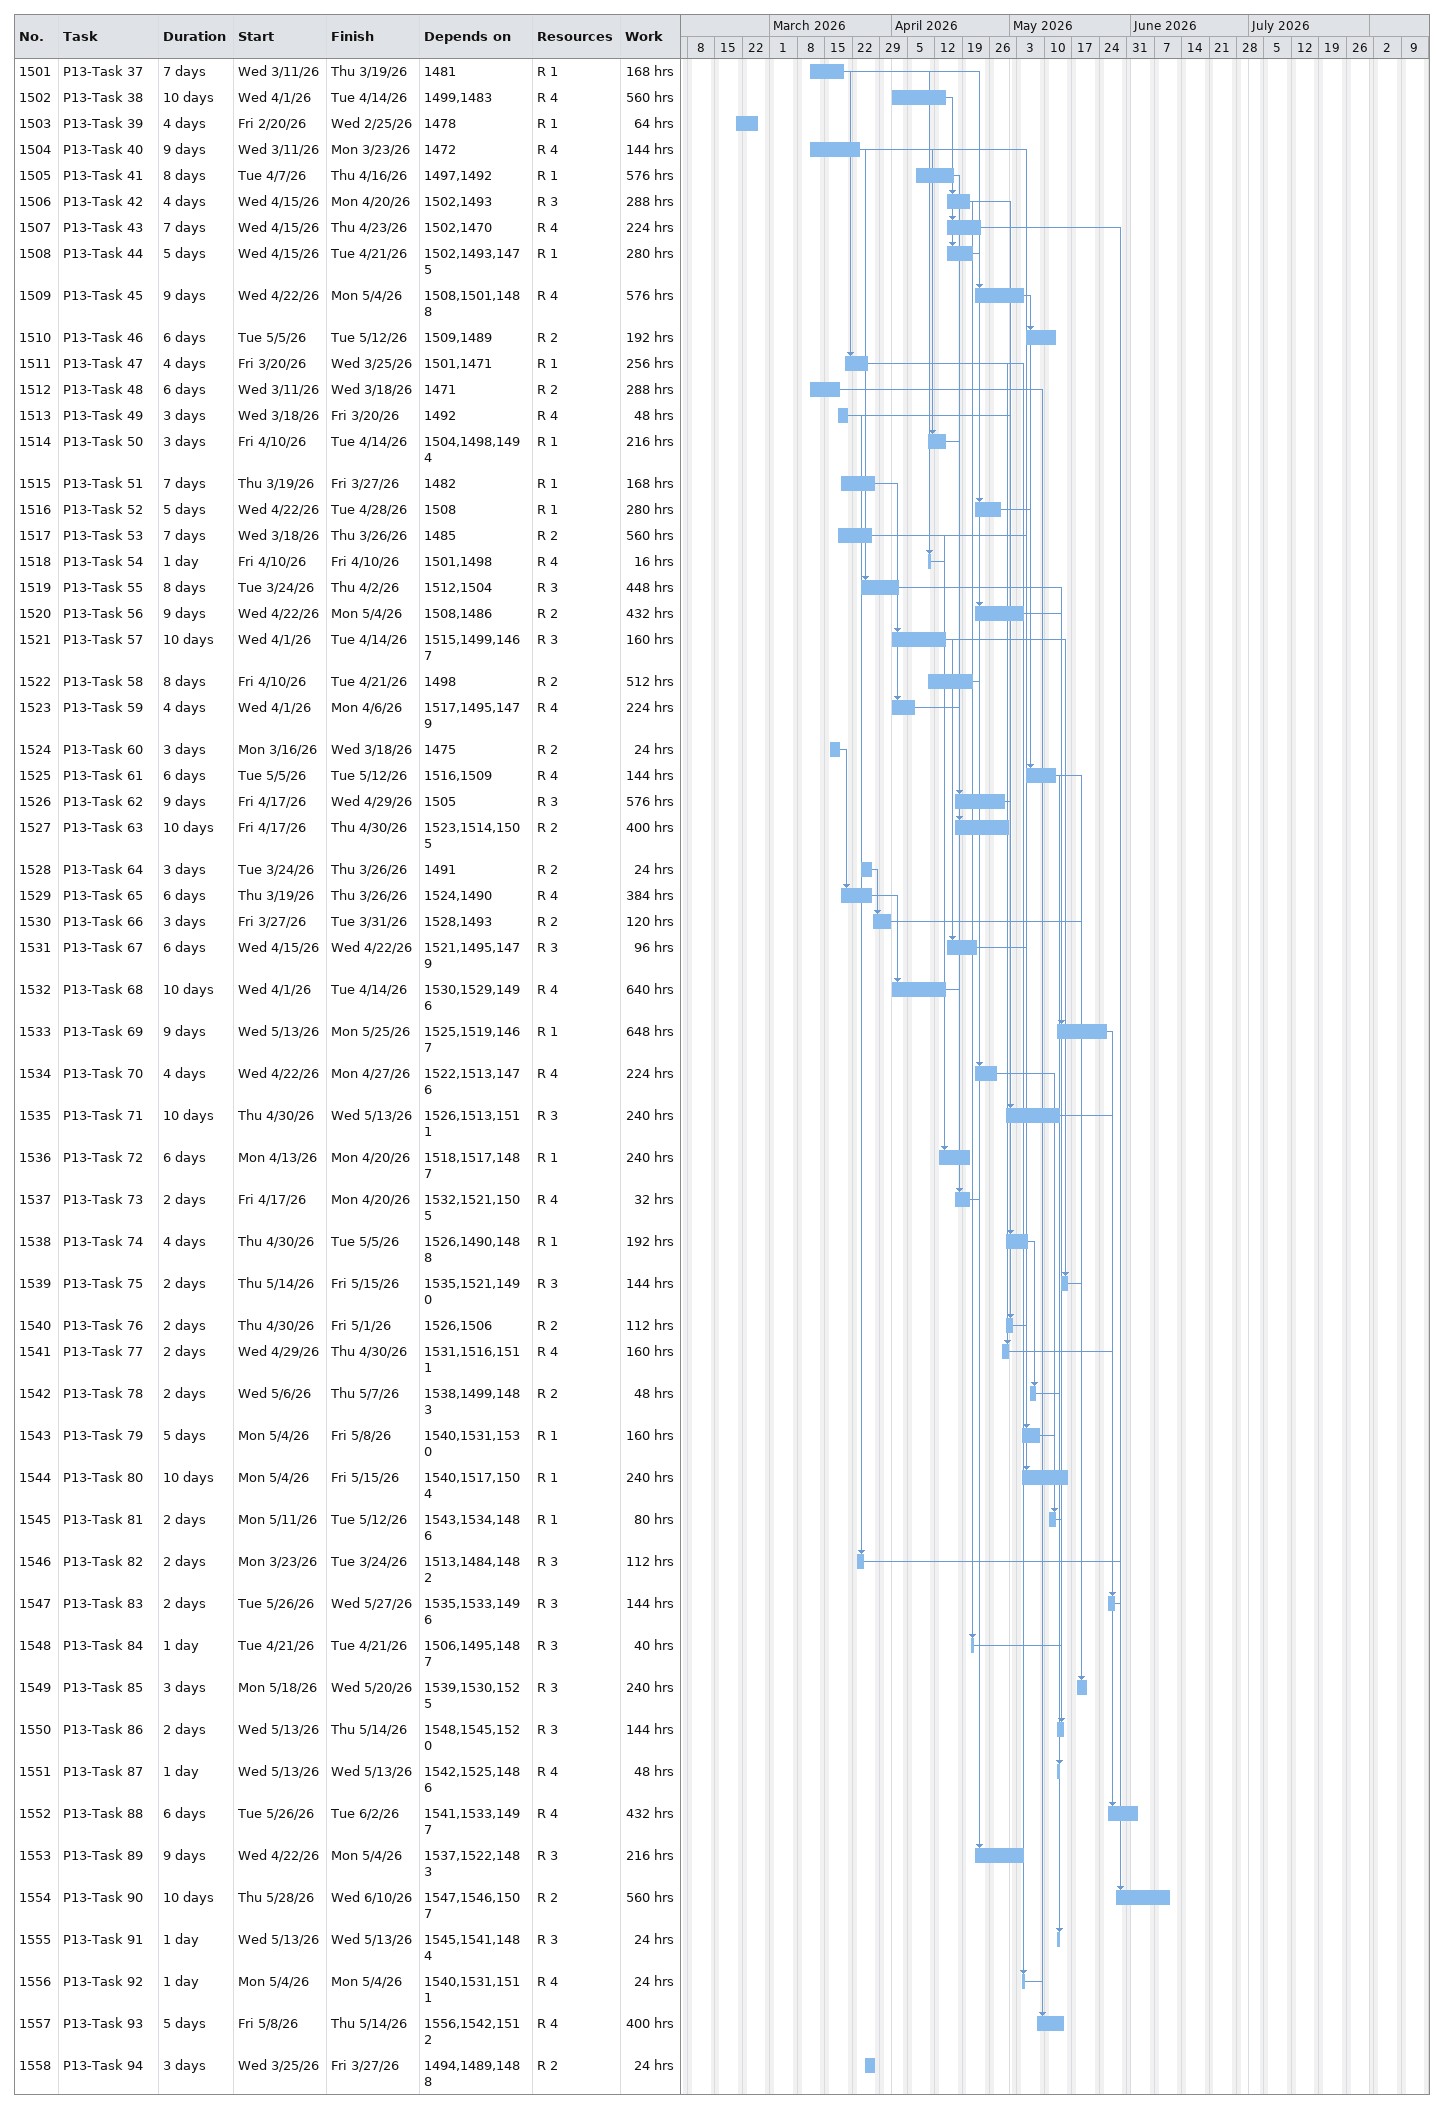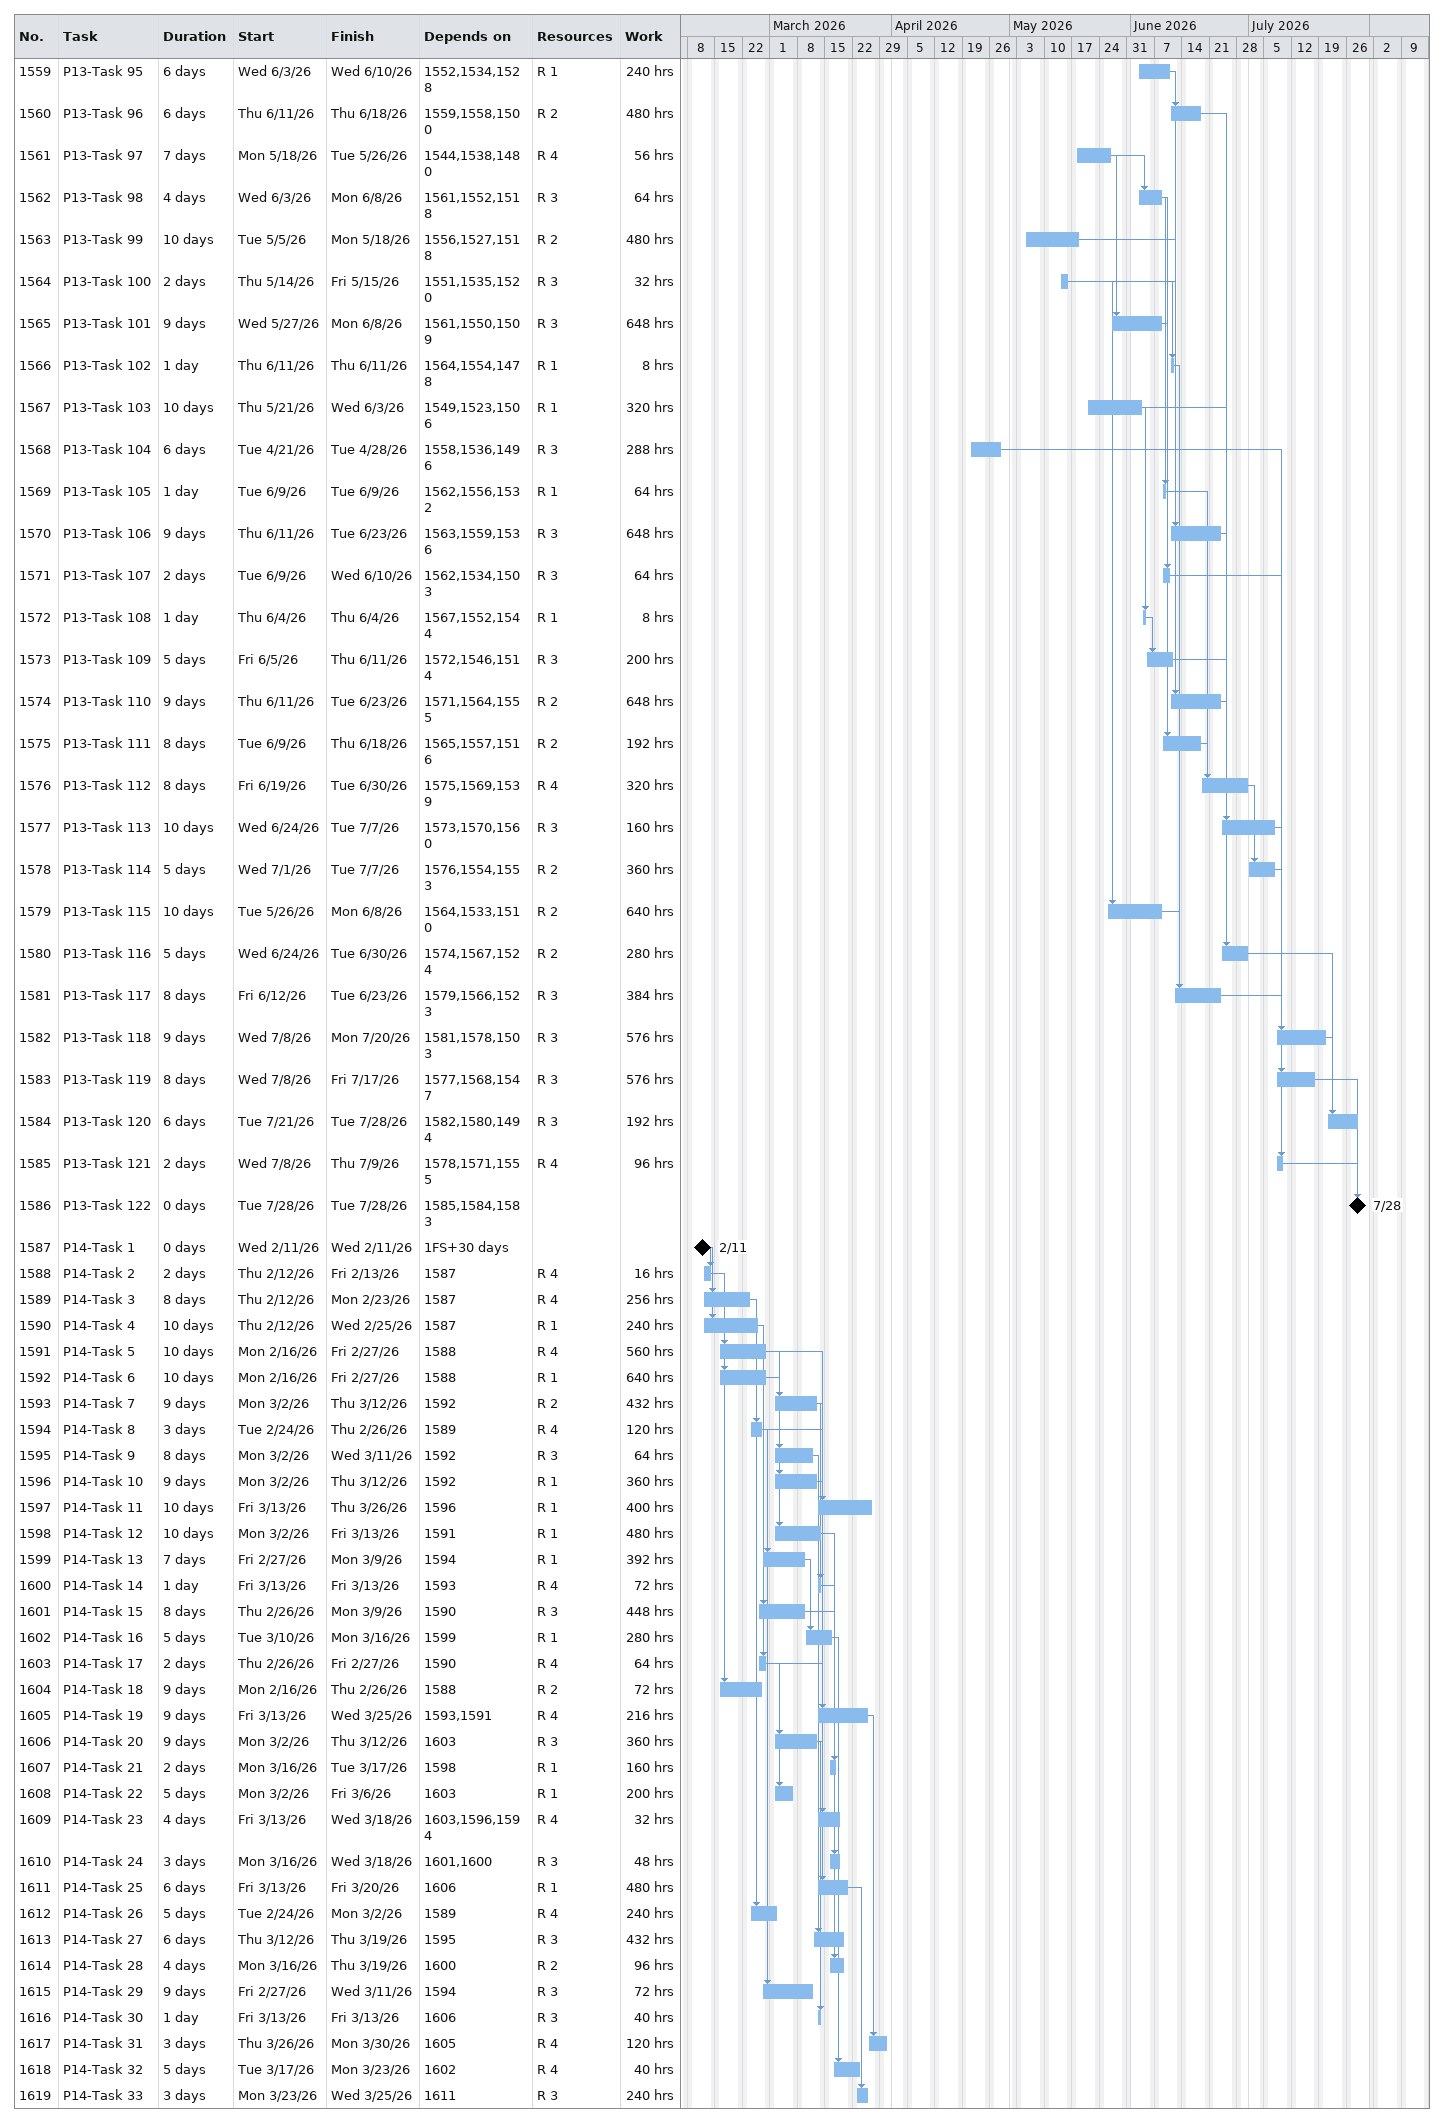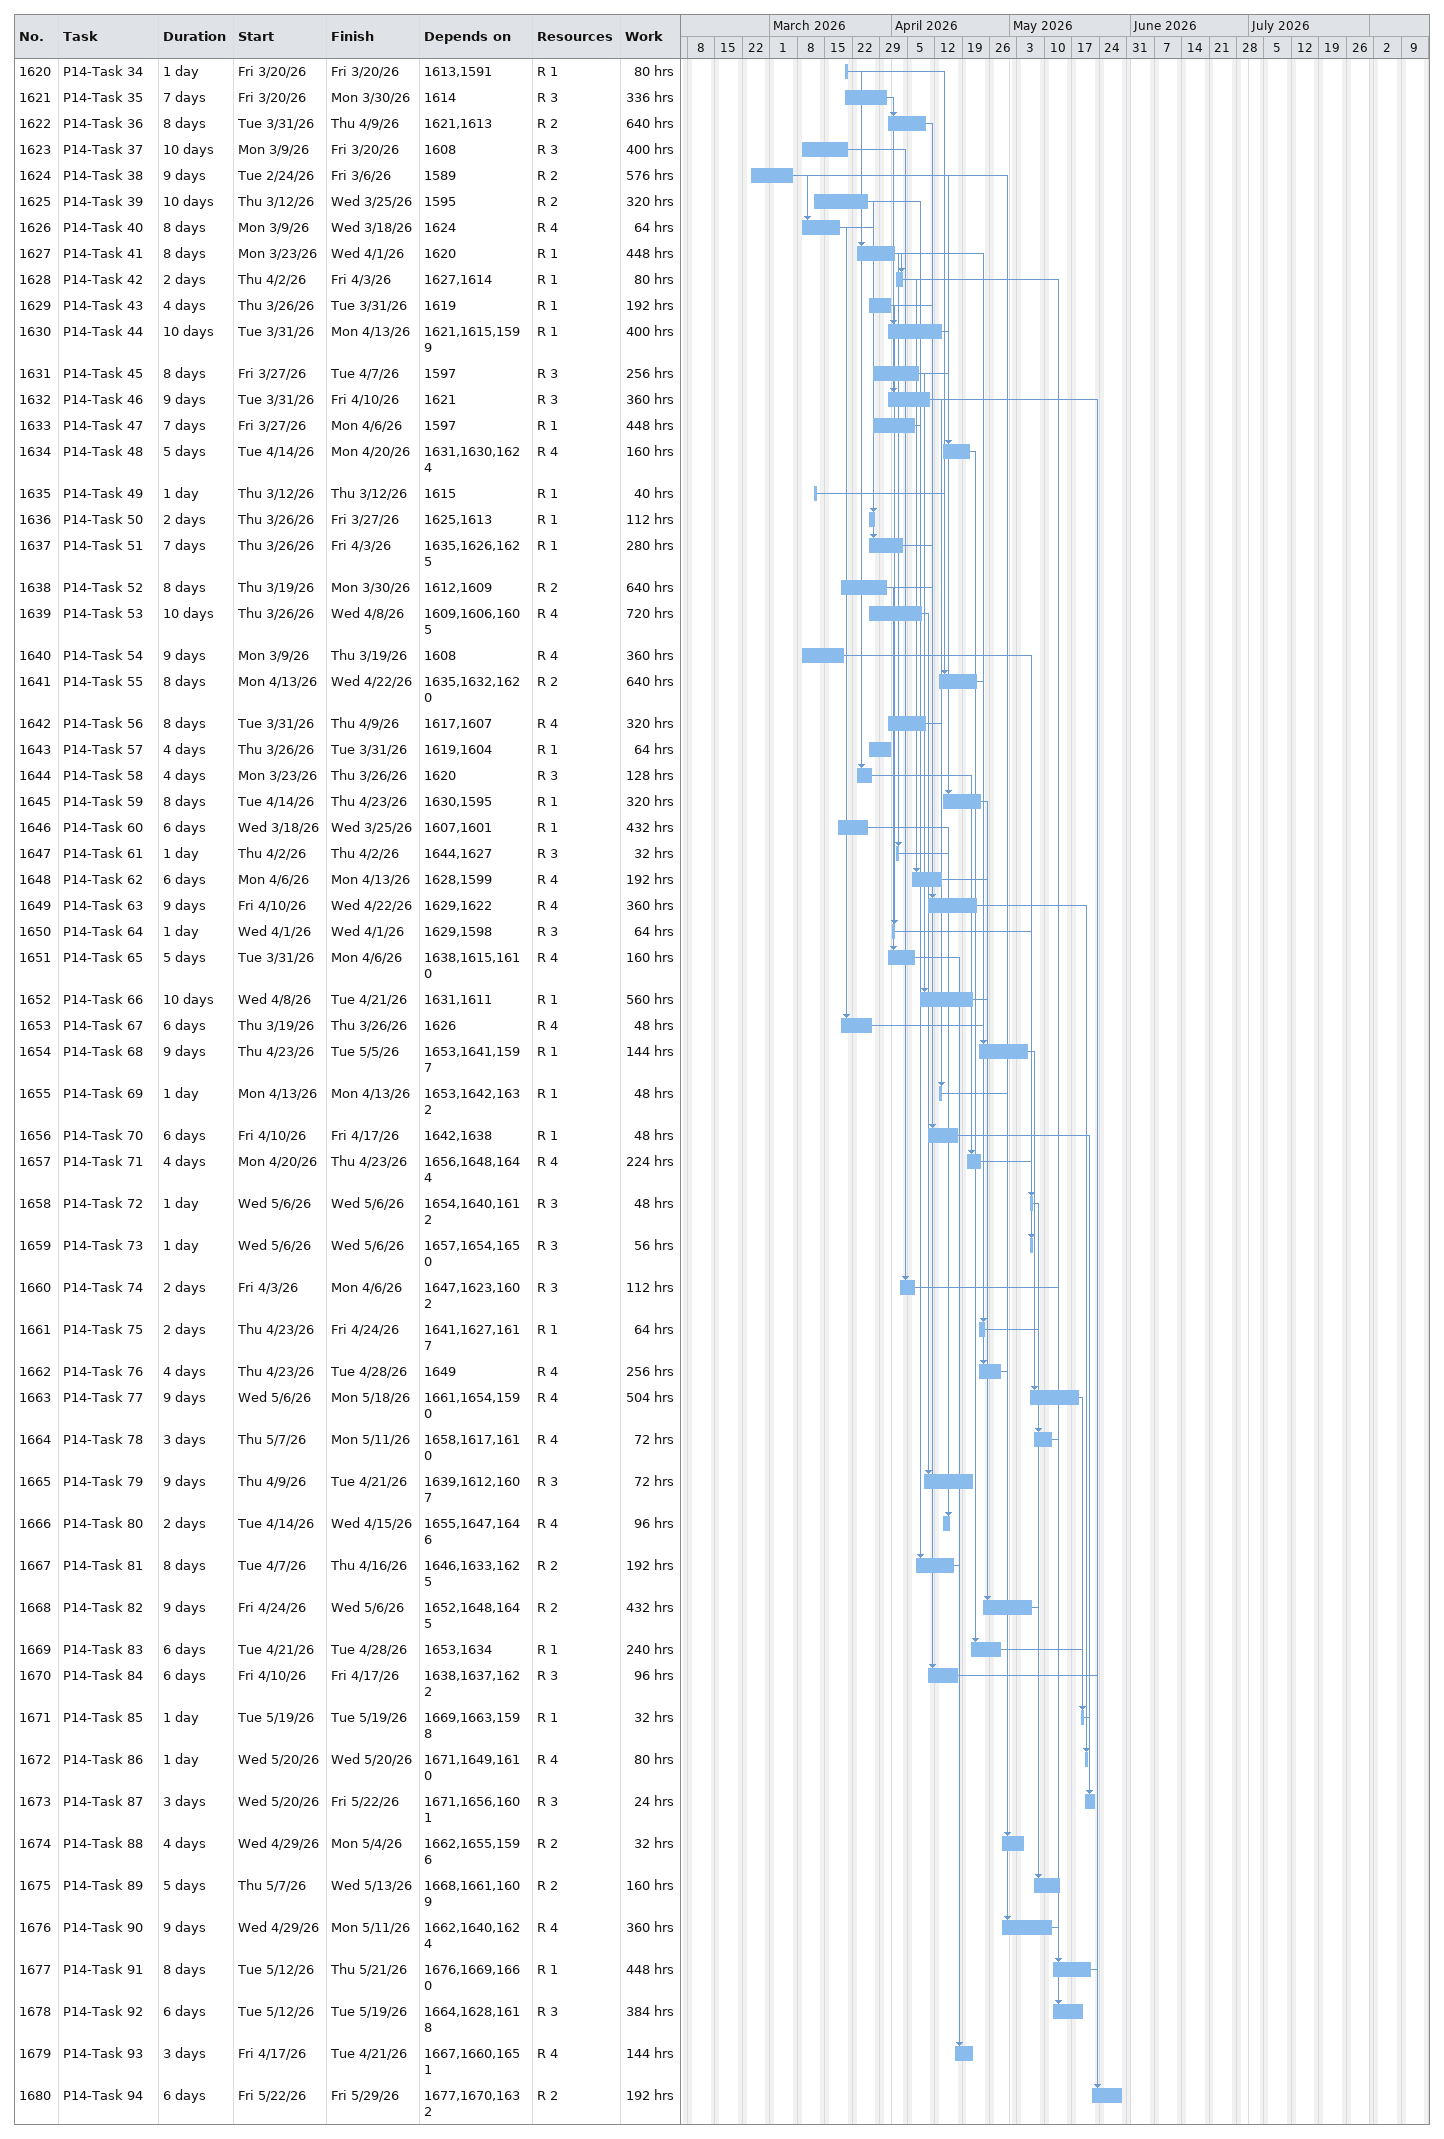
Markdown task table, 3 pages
| ID | Task | Duration | Start | Finish | Predecessors | Resources | Work (h) |
|---|---|---|---|---|---|---|---|
| 1501 | P13-Task 37 | 7d | 2026-03-11 | 2026-03-19 | 1481 | R 1 | 168 |
| 1502 | P13-Task 38 | 10d | 2026-04-01 | 2026-04-14 | 1499, 1483 | R 4 | 560 |
| 1503 | P13-Task 39 | 4d | 2026-02-20 | 2026-02-25 | 1478 | R 1 | 64 |
| 1504 | P13-Task 40 | 9d | 2026-03-11 | 2026-03-23 | 1472 | R 4 | 144 |
| 1505 | P13-Task 41 | 8d | 2026-04-07 | 2026-04-16 | 1497, 1492 | R 1 | 576 |
| 1506 | P13-Task 42 | 4d | 2026-04-15 | 2026-04-20 | 1502, 1493 | R 3 | 288 |
| 1507 | P13-Task 43 | 7d | 2026-04-15 | 2026-04-23 | 1502, 1470 | R 4 | 224 |
| 1508 | P13-Task 44 | 5d | 2026-04-15 | 2026-04-21 | 1502, 1493, 1475 | R 1 | 280 |
| 1509 | P13-Task 45 | 9d | 2026-04-22 | 2026-05-04 | 1508, 1501, 1488 | R 4 | 576 |
| 1510 | P13-Task 46 | 6d | 2026-05-05 | 2026-05-12 | 1509, 1489 | R 2 | 192 |
| 1511 | P13-Task 47 | 4d | 2026-03-20 | 2026-03-25 | 1501, 1471 | R 1 | 256 |
| 1512 | P13-Task 48 | 6d | 2026-03-11 | 2026-03-18 | 1471 | R 2 | 288 |
| 1513 | P13-Task 49 | 3d | 2026-03-18 | 2026-03-20 | 1492 | R 4 | 48 |
| 1514 | P13-Task 50 | 3d | 2026-04-10 | 2026-04-14 | 1504, 1498, 1494 | R 1 | 216 |
| 1515 | P13-Task 51 | 7d | 2026-03-19 | 2026-03-27 | 1482 | R 1 | 168 |
| 1516 | P13-Task 52 | 5d | 2026-04-22 | 2026-04-28 | 1508 | R 1 | 280 |
| 1517 | P13-Task 53 | 7d | 2026-03-18 | 2026-03-26 | 1485 | R 2 | 560 |
| 1518 | P13-Task 54 | 1d | 2026-04-10 | 2026-04-10 | 1501, 1498 | R 4 | 16 |
| 1519 | P13-Task 55 | 8d | 2026-03-24 | 2026-04-02 | 1512, 1504 | R 3 | 448 |
| 1520 | P13-Task 56 | 9d | 2026-04-22 | 2026-05-04 | 1508, 1486 | R 2 | 432 |
| 1521 | P13-Task 57 | 10d | 2026-04-01 | 2026-04-14 | 1515, 1499, 1467 | R 3 | 160 |
| 1522 | P13-Task 58 | 8d | 2026-04-10 | 2026-04-21 | 1498 | R 2 | 512 |
| 1523 | P13-Task 59 | 4d | 2026-04-01 | 2026-04-06 | 1517, 1495, 1479 | R 4 | 224 |
| 1524 | P13-Task 60 | 3d | 2026-03-16 | 2026-03-18 | 1475 | R 2 | 24 |
| 1525 | P13-Task 61 | 6d | 2026-05-05 | 2026-05-12 | 1516, 1509 | R 4 | 144 |
| 1526 | P13-Task 62 | 9d | 2026-04-17 | 2026-04-29 | 1505 | R 3 | 576 |
| 1527 | P13-Task 63 | 10d | 2026-04-17 | 2026-04-30 | 1523, 1514, 1505 | R 2 | 400 |
| 1528 | P13-Task 64 | 3d | 2026-03-24 | 2026-03-26 | 1491 | R 2 | 24 |
| 1529 | P13-Task 65 | 6d | 2026-03-19 | 2026-03-26 | 1524, 1490 | R 4 | 384 |
| 1530 | P13-Task 66 | 3d | 2026-03-27 | 2026-03-31 | 1528, 1493 | R 2 | 120 |
| 1531 | P13-Task 67 | 6d | 2026-04-15 | 2026-04-22 | 1521, 1495, 1479 | R 3 | 96 |
| 1532 | P13-Task 68 | 10d | 2026-04-01 | 2026-04-14 | 1530, 1529, 1496 | R 4 | 640 |
| 1533 | P13-Task 69 | 9d | 2026-05-13 | 2026-05-25 | 1525, 1519, 1467 | R 1 | 648 |
| 1534 | P13-Task 70 | 4d | 2026-04-22 | 2026-04-27 | 1522, 1513, 1476 | R 4 | 224 |
| 1535 | P13-Task 71 | 10d | 2026-04-30 | 2026-05-13 | 1526, 1513, 1511 | R 3 | 240 |
| 1536 | P13-Task 72 | 6d | 2026-04-13 | 2026-04-20 | 1518, 1517, 1487 | R 1 | 240 |
| 1537 | P13-Task 73 | 2d | 2026-04-17 | 2026-04-20 | 1532, 1521, 1505 | R 4 | 32 |
| 1538 | P13-Task 74 | 4d | 2026-04-30 | 2026-05-05 | 1526, 1490, 1488 | R 1 | 192 |
| 1539 | P13-Task 75 | 2d | 2026-05-14 | 2026-05-15 | 1535, 1521, 1490 | R 3 | 144 |
| 1540 | P13-Task 76 | 2d | 2026-04-30 | 2026-05-01 | 1526, 1506 | R 2 | 112 |
| 1541 | P13-Task 77 | 2d | 2026-04-29 | 2026-04-30 | 1531, 1516, 1511 | R 4 | 160 |
| 1542 | P13-Task 78 | 2d | 2026-05-06 | 2026-05-07 | 1538, 1499, 1483 | R 2 | 48 |
| 1543 | P13-Task 79 | 5d | 2026-05-04 | 2026-05-08 | 1540, 1531, 1530 | R 1 | 160 |
| 1544 | P13-Task 80 | 10d | 2026-05-04 | 2026-05-15 | 1540, 1517, 1504 | R 1 | 240 |
| 1545 | P13-Task 81 | 2d | 2026-05-11 | 2026-05-12 | 1543, 1534, 1486 | R 1 | 80 |
| 1546 | P13-Task 82 | 2d | 2026-03-23 | 2026-03-24 | 1513, 1484, 1482 | R 3 | 112 |
| 1547 | P13-Task 83 | 2d | 2026-05-26 | 2026-05-27 | 1535, 1533, 1496 | R 3 | 144 |
| 1548 | P13-Task 84 | 1d | 2026-04-21 | 2026-04-21 | 1506, 1495, 1487 | R 3 | 40 |
| 1549 | P13-Task 85 | 3d | 2026-05-18 | 2026-05-20 | 1539, 1530, 1525 | R 3 | 240 |
| 1550 | P13-Task 86 | 2d | 2026-05-13 | 2026-05-14 | 1548, 1545, 1520 | R 3 | 144 |
| 1551 | P13-Task 87 | 1d | 2026-05-13 | 2026-05-13 | 1542, 1525, 1486 | R 4 | 48 |
| 1552 | P13-Task 88 | 6d | 2026-05-26 | 2026-06-02 | 1541, 1533, 1497 | R 4 | 432 |
| 1553 | P13-Task 89 | 9d | 2026-04-22 | 2026-05-04 | 1537, 1522, 1483 | R 3 | 216 |
| 1554 | P13-Task 90 | 10d | 2026-05-28 | 2026-06-10 | 1547, 1546, 1507 | R 2 | 560 |
| 1555 | P13-Task 91 | 1d | 2026-05-13 | 2026-05-13 | 1545, 1541, 1484 | R 3 | 24 |
| 1556 | P13-Task 92 | 1d | 2026-05-04 | 2026-05-04 | 1540, 1531, 1511 | R 4 | 24 |
| 1557 | P13-Task 93 | 5d | 2026-05-08 | 2026-05-14 | 1556, 1542, 1512 | R 4 | 400 |
| 1558 | P13-Task 94 | 3d | 2026-03-25 | 2026-03-27 | 1494, 1489, 1488 | R 2 | 24 |
| 1559 | P13-Task 95 | 6d | 2026-06-03 | 2026-06-10 | 1552, 1534, 1528 | R 1 | 240 |
| 1560 | P13-Task 96 | 6d | 2026-06-11 | 2026-06-18 | 1559, 1558, 1500 | R 2 | 480 |
| 1561 | P13-Task 97 | 7d | 2026-05-18 | 2026-05-26 | 1544, 1538, 1480 | R 4 | 56 |
| 1562 | P13-Task 98 | 4d | 2026-06-03 | 2026-06-08 | 1561, 1552, 1518 | R 3 | 64 |
| 1563 | P13-Task 99 | 10d | 2026-05-05 | 2026-05-18 | 1556, 1527, 1518 | R 2 | 480 |
| 1564 | P13-Task 100 | 2d | 2026-05-14 | 2026-05-15 | 1551, 1535, 1520 | R 3 | 32 |
| 1565 | P13-Task 101 | 9d | 2026-05-27 | 2026-06-08 | 1561, 1550, 1509 | R 3 | 648 |
| 1566 | P13-Task 102 | 1d | 2026-06-11 | 2026-06-11 | 1564, 1554, 1478 | R 1 | 8 |
| 1567 | P13-Task 103 | 10d | 2026-05-21 | 2026-06-03 | 1549, 1523, 1506 | R 1 | 320 |
| 1568 | P13-Task 104 | 6d | 2026-04-21 | 2026-04-28 | 1558, 1536, 1496 | R 3 | 288 |
| 1569 | P13-Task 105 | 1d | 2026-06-09 | 2026-06-09 | 1562, 1556, 1532 | R 1 | 64 |
| 1570 | P13-Task 106 | 9d | 2026-06-11 | 2026-06-23 | 1563, 1559, 1536 | R 3 | 648 |
| 1571 | P13-Task 107 | 2d | 2026-06-09 | 2026-06-10 | 1562, 1534, 1503 | R 3 | 64 |
| 1572 | P13-Task 108 | 1d | 2026-06-04 | 2026-06-04 | 1567, 1552, 1544 | R 1 | 8 |
| 1573 | P13-Task 109 | 5d | 2026-06-05 | 2026-06-11 | 1572, 1546, 1514 | R 3 | 200 |
| 1574 | P13-Task 110 | 9d | 2026-06-11 | 2026-06-23 | 1571, 1564, 1555 | R 2 | 648 |
| 1575 | P13-Task 111 | 8d | 2026-06-09 | 2026-06-18 | 1565, 1557, 1516 | R 2 | 192 |
| 1576 | P13-Task 112 | 8d | 2026-06-19 | 2026-06-30 | 1575, 1569, 1539 | R 4 | 320 |
| 1577 | P13-Task 113 | 10d | 2026-06-24 | 2026-07-07 | 1573, 1570, 1560 | R 3 | 160 |
| 1578 | P13-Task 114 | 5d | 2026-07-01 | 2026-07-07 | 1576, 1554, 1553 | R 2 | 360 |
| 1579 | P13-Task 115 | 10d | 2026-05-26 | 2026-06-08 | 1564, 1533, 1510 | R 2 | 640 |
| 1580 | P13-Task 116 | 5d | 2026-06-24 | 2026-06-30 | 1574, 1567, 1524 | R 2 | 280 |
| 1581 | P13-Task 117 | 8d | 2026-06-12 | 2026-06-23 | 1579, 1566, 1523 | R 3 | 384 |
| 1582 | P13-Task 118 | 9d | 2026-07-08 | 2026-07-20 | 1581, 1578, 1503 | R 3 | 576 |
| 1583 | P13-Task 119 | 8d | 2026-07-08 | 2026-07-17 | 1577, 1568, 1547 | R 3 | 576 |
| 1584 | P13-Task 120 | 6d | 2026-07-21 | 2026-07-28 | 1582, 1580, 1494 | R 3 | 192 |
| 1585 | P13-Task 121 | 2d | 2026-07-08 | 2026-07-09 | 1578, 1571, 1555 | R 4 | 96 |
| 1586 | P13-Task 122 | 0d | 2026-07-28 | 2026-07-28 | 1585, 1584, 1583 |  |  |
| 1587 | P14-Task 1 | 0d | 2026-02-11 | 2026-02-11 | 1FS+30d |  |  |
| 1588 | P14-Task 2 | 2d | 2026-02-12 | 2026-02-13 | 1587 | R 4 | 16 |
| 1589 | P14-Task 3 | 8d | 2026-02-12 | 2026-02-23 | 1587 | R 4 | 256 |
| 1590 | P14-Task 4 | 10d | 2026-02-12 | 2026-02-25 | 1587 | R 1 | 240 |
| 1591 | P14-Task 5 | 10d | 2026-02-16 | 2026-02-27 | 1588 | R 4 | 560 |
| 1592 | P14-Task 6 | 10d | 2026-02-16 | 2026-02-27 | 1588 | R 1 | 640 |
| 1593 | P14-Task 7 | 9d | 2026-03-02 | 2026-03-12 | 1592 | R 2 | 432 |
| 1594 | P14-Task 8 | 3d | 2026-02-24 | 2026-02-26 | 1589 | R 4 | 120 |
| 1595 | P14-Task 9 | 8d | 2026-03-02 | 2026-03-11 | 1592 | R 3 | 64 |
| 1596 | P14-Task 10 | 9d | 2026-03-02 | 2026-03-12 | 1592 | R 1 | 360 |
| 1597 | P14-Task 11 | 10d | 2026-03-13 | 2026-03-26 | 1596 | R 1 | 400 |
| 1598 | P14-Task 12 | 10d | 2026-03-02 | 2026-03-13 | 1591 | R 1 | 480 |
| 1599 | P14-Task 13 | 7d | 2026-02-27 | 2026-03-09 | 1594 | R 1 | 392 |
| 1600 | P14-Task 14 | 1d | 2026-03-13 | 2026-03-13 | 1593 | R 4 | 72 |
| 1601 | P14-Task 15 | 8d | 2026-02-26 | 2026-03-09 | 1590 | R 3 | 448 |
| 1602 | P14-Task 16 | 5d | 2026-03-10 | 2026-03-16 | 1599 | R 1 | 280 |
| 1603 | P14-Task 17 | 2d | 2026-02-26 | 2026-02-27 | 1590 | R 4 | 64 |
| 1604 | P14-Task 18 | 9d | 2026-02-16 | 2026-02-26 | 1588 | R 2 | 72 |
| 1605 | P14-Task 19 | 9d | 2026-03-13 | 2026-03-25 | 1593, 1591 | R 4 | 216 |
| 1606 | P14-Task 20 | 9d | 2026-03-02 | 2026-03-12 | 1603 | R 3 | 360 |
| 1607 | P14-Task 21 | 2d | 2026-03-16 | 2026-03-17 | 1598 | R 1 | 160 |
| 1608 | P14-Task 22 | 5d | 2026-03-02 | 2026-03-06 | 1603 | R 1 | 200 |
| 1609 | P14-Task 23 | 4d | 2026-03-13 | 2026-03-18 | 1603, 1596, 1594 | R 4 | 32 |
| 1610 | P14-Task 24 | 3d | 2026-03-16 | 2026-03-18 | 1601, 1600 | R 3 | 48 |
| 1611 | P14-Task 25 | 6d | 2026-03-13 | 2026-03-20 | 1606 | R 1 | 480 |
| 1612 | P14-Task 26 | 5d | 2026-02-24 | 2026-03-02 | 1589 | R 4 | 240 |
| 1613 | P14-Task 27 | 6d | 2026-03-12 | 2026-03-19 | 1595 | R 3 | 432 |
| 1614 | P14-Task 28 | 4d | 2026-03-16 | 2026-03-19 | 1600 | R 2 | 96 |
| 1615 | P14-Task 29 | 9d | 2026-02-27 | 2026-03-11 | 1594 | R 3 | 72 |
| 1616 | P14-Task 30 | 1d | 2026-03-13 | 2026-03-13 | 1606 | R 3 | 40 |
| 1617 | P14-Task 31 | 3d | 2026-03-26 | 2026-03-30 | 1605 | R 4 | 120 |
| 1618 | P14-Task 32 | 5d | 2026-03-17 | 2026-03-23 | 1602 | R 4 | 40 |
| 1619 | P14-Task 33 | 3d | 2026-03-23 | 2026-03-25 | 1611 | R 3 | 240 |
| 1620 | P14-Task 34 | 1d | 2026-03-20 | 2026-03-20 | 1613, 1591 | R 1 | 80 |
| 1621 | P14-Task 35 | 7d | 2026-03-20 | 2026-03-30 | 1614 | R 3 | 336 |
| 1622 | P14-Task 36 | 8d | 2026-03-31 | 2026-04-09 | 1621, 1613 | R 2 | 640 |
| 1623 | P14-Task 37 | 10d | 2026-03-09 | 2026-03-20 | 1608 | R 3 | 400 |
| 1624 | P14-Task 38 | 9d | 2026-02-24 | 2026-03-06 | 1589 | R 2 | 576 |
| 1625 | P14-Task 39 | 10d | 2026-03-12 | 2026-03-25 | 1595 | R 2 | 320 |
| 1626 | P14-Task 40 | 8d | 2026-03-09 | 2026-03-18 | 1624 | R 4 | 64 |
| 1627 | P14-Task 41 | 8d | 2026-03-23 | 2026-04-01 | 1620 | R 1 | 448 |
| 1628 | P14-Task 42 | 2d | 2026-04-02 | 2026-04-03 | 1627, 1614 | R 1 | 80 |
| 1629 | P14-Task 43 | 4d | 2026-03-26 | 2026-03-31 | 1619 | R 1 | 192 |
| 1630 | P14-Task 44 | 10d | 2026-03-31 | 2026-04-13 | 1621, 1615, 1599 | R 1 | 400 |
| 1631 | P14-Task 45 | 8d | 2026-03-27 | 2026-04-07 | 1597 | R 3 | 256 |
| 1632 | P14-Task 46 | 9d | 2026-03-31 | 2026-04-10 | 1621 | R 3 | 360 |
| 1633 | P14-Task 47 | 7d | 2026-03-27 | 2026-04-06 | 1597 | R 1 | 448 |
| 1634 | P14-Task 48 | 5d | 2026-04-14 | 2026-04-20 | 1631, 1630, 1624 | R 4 | 160 |
| 1635 | P14-Task 49 | 1d | 2026-03-12 | 2026-03-12 | 1615 | R 1 | 40 |
| 1636 | P14-Task 50 | 2d | 2026-03-26 | 2026-03-27 | 1625, 1613 | R 1 | 112 |
| 1637 | P14-Task 51 | 7d | 2026-03-26 | 2026-04-03 | 1635, 1626, 1625 | R 1 | 280 |
| 1638 | P14-Task 52 | 8d | 2026-03-19 | 2026-03-30 | 1612, 1609 | R 2 | 640 |
| 1639 | P14-Task 53 | 10d | 2026-03-26 | 2026-04-08 | 1609, 1606, 1605 | R 4 | 720 |
| 1640 | P14-Task 54 | 9d | 2026-03-09 | 2026-03-19 | 1608 | R 4 | 360 |
| 1641 | P14-Task 55 | 8d | 2026-04-13 | 2026-04-22 | 1635, 1632, 1620 | R 2 | 640 |
| 1642 | P14-Task 56 | 8d | 2026-03-31 | 2026-04-09 | 1617, 1607 | R 4 | 320 |
| 1643 | P14-Task 57 | 4d | 2026-03-26 | 2026-03-31 | 1619, 1604 | R 1 | 64 |
| 1644 | P14-Task 58 | 4d | 2026-03-23 | 2026-03-26 | 1620 | R 3 | 128 |
| 1645 | P14-Task 59 | 8d | 2026-04-14 | 2026-04-23 | 1630, 1595 | R 1 | 320 |
| 1646 | P14-Task 60 | 6d | 2026-03-18 | 2026-03-25 | 1607, 1601 | R 1 | 432 |
| 1647 | P14-Task 61 | 1d | 2026-04-02 | 2026-04-02 | 1644, 1627 | R 3 | 32 |
| 1648 | P14-Task 62 | 6d | 2026-04-06 | 2026-04-13 | 1628, 1599 | R 4 | 192 |
| 1649 | P14-Task 63 | 9d | 2026-04-10 | 2026-04-22 | 1629, 1622 | R 4 | 360 |
| 1650 | P14-Task 64 | 1d | 2026-04-01 | 2026-04-01 | 1629, 1598 | R 3 | 64 |
| 1651 | P14-Task 65 | 5d | 2026-03-31 | 2026-04-06 | 1638, 1615, 1610 | R 4 | 160 |
| 1652 | P14-Task 66 | 10d | 2026-04-08 | 2026-04-21 | 1631, 1611 | R 1 | 560 |
| 1653 | P14-Task 67 | 6d | 2026-03-19 | 2026-03-26 | 1626 | R 4 | 48 |
| 1654 | P14-Task 68 | 9d | 2026-04-23 | 2026-05-05 | 1653, 1641, 1597 | R 1 | 144 |
| 1655 | P14-Task 69 | 1d | 2026-04-13 | 2026-04-13 | 1653, 1642, 1632 | R 1 | 48 |
| 1656 | P14-Task 70 | 6d | 2026-04-10 | 2026-04-17 | 1642, 1638 | R 1 | 48 |
| 1657 | P14-Task 71 | 4d | 2026-04-20 | 2026-04-23 | 1656, 1648, 1644 | R 4 | 224 |
| 1658 | P14-Task 72 | 1d | 2026-05-06 | 2026-05-06 | 1654, 1640, 1612 | R 3 | 48 |
| 1659 | P14-Task 73 | 1d | 2026-05-06 | 2026-05-06 | 1657, 1654, 1650 | R 3 | 56 |
| 1660 | P14-Task 74 | 2d | 2026-04-03 | 2026-04-06 | 1647, 1623, 1602 | R 3 | 112 |
| 1661 | P14-Task 75 | 2d | 2026-04-23 | 2026-04-24 | 1641, 1627, 1617 | R 1 | 64 |
| 1662 | P14-Task 76 | 4d | 2026-04-23 | 2026-04-28 | 1649 | R 4 | 256 |
| 1663 | P14-Task 77 | 9d | 2026-05-06 | 2026-05-18 | 1661, 1654, 1590 | R 4 | 504 |
| 1664 | P14-Task 78 | 3d | 2026-05-07 | 2026-05-11 | 1658, 1617, 1610 | R 4 | 72 |
| 1665 | P14-Task 79 | 9d | 2026-04-09 | 2026-04-21 | 1639, 1612, 1607 | R 3 | 72 |
| 1666 | P14-Task 80 | 2d | 2026-04-14 | 2026-04-15 | 1655, 1647, 1646 | R 4 | 96 |
| 1667 | P14-Task 81 | 8d | 2026-04-07 | 2026-04-16 | 1646, 1633, 1625 | R 2 | 192 |
| 1668 | P14-Task 82 | 9d | 2026-04-24 | 2026-05-06 | 1652, 1648, 1645 | R 2 | 432 |
| 1669 | P14-Task 83 | 6d | 2026-04-21 | 2026-04-28 | 1653, 1634 | R 1 | 240 |
| 1670 | P14-Task 84 | 6d | 2026-04-10 | 2026-04-17 | 1638, 1637, 1622 | R 3 | 96 |
| 1671 | P14-Task 85 | 1d | 2026-05-19 | 2026-05-19 | 1669, 1663, 1598 | R 1 | 32 |
| 1672 | P14-Task 86 | 1d | 2026-05-20 | 2026-05-20 | 1671, 1649, 1610 | R 4 | 80 |
| 1673 | P14-Task 87 | 3d | 2026-05-20 | 2026-05-22 | 1671, 1656, 1601 | R 3 | 24 |
| 1674 | P14-Task 88 | 4d | 2026-04-29 | 2026-05-04 | 1662, 1655, 1596 | R 2 | 32 |
| 1675 | P14-Task 89 | 5d | 2026-05-07 | 2026-05-13 | 1668, 1661, 1609 | R 2 | 160 |
| 1676 | P14-Task 90 | 9d | 2026-04-29 | 2026-05-11 | 1662, 1640, 1624 | R 4 | 360 |
| 1677 | P14-Task 91 | 8d | 2026-05-12 | 2026-05-21 | 1676, 1669, 1660 | R 1 | 448 |
| 1678 | P14-Task 92 | 6d | 2026-05-12 | 2026-05-19 | 1664, 1628, 1618 | R 3 | 384 |
| 1679 | P14-Task 93 | 3d | 2026-04-17 | 2026-04-21 | 1667, 1660, 1651 | R 4 | 144 |
| 1680 | P14-Task 94 | 6d | 2026-05-22 | 2026-05-29 | 1677, 1670, 1632 | R 2 | 192 |
